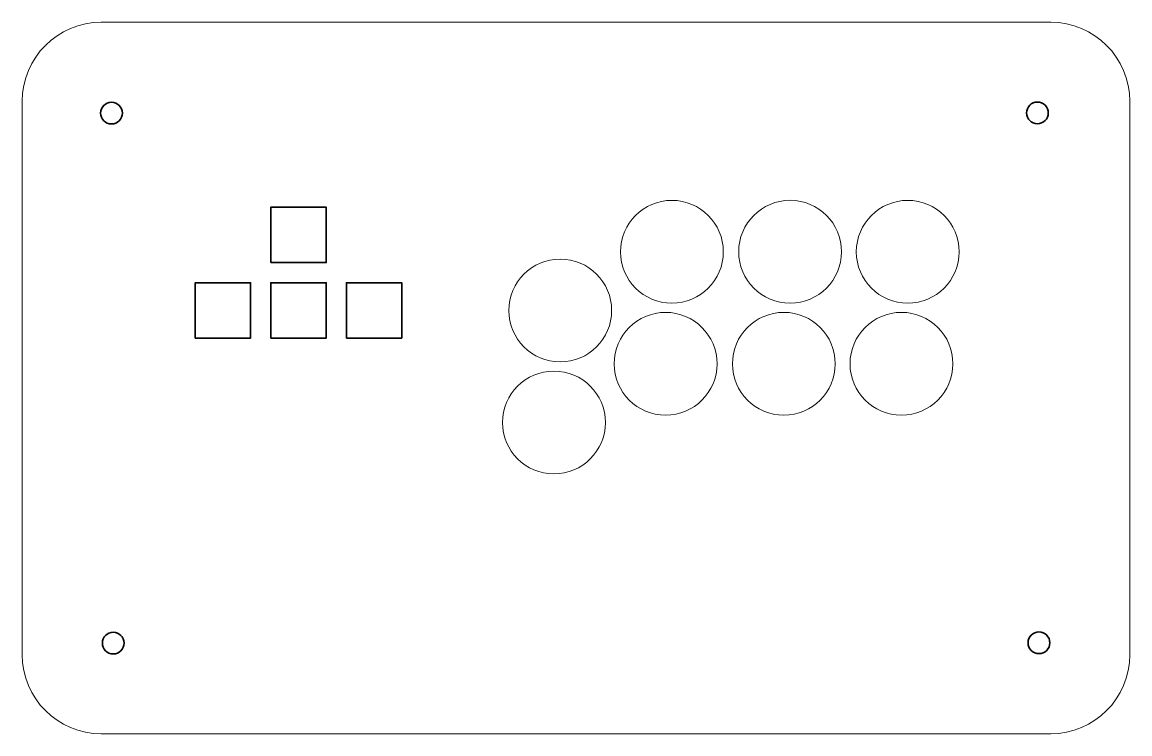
# Model space of a CAD drawing. Header units: millimetres. Extents: x 198 to 2216, y -826 to 151.
# Drawn here: x 249.3 to 529.3, y -658.9 to -478.9 of the extents above; entities that cross this region are included whole.
import ezdxf

# ---------------------------------------------------------------- set-up
doc = ezdxf.new("R2010")
doc.units = ezdxf.units.MM
doc.header["$MEASUREMENT"] = 0
doc.layers.add('Layer 1', color=7, linetype='Continuous')

msp = doc.modelspace()

# ---------------------------------------------------------------- linework, layer by layer
at = {"layer": 'Layer 1', "color": 250, "lineweight": 35}
for points in [[(312.162, -539.762), (326.162, -539.762), (326.162, -525.762), (312.162, -525.762), (312.162, -539.762)], [(293.0617, -558.8623), (307.0617, -558.8623), (307.0617, -544.8623), (293.0617, -544.8623), (293.0617, -558.8623)], [(312.162, -558.8623), (326.162, -558.8623), (326.162, -544.8623), (312.162, -544.8623), (312.162, -558.8623)], [(331.262, -558.8623), (345.262, -558.8623), (345.262, -544.8623), (331.262, -544.8623), (331.262, -558.8623)]]:
    msp.add_lwpolyline(points, close=True, dxfattribs=at)
for centre in [(271.8894, -501.9427), (505.9389, -501.9027), (272.3288, -635.9677), (506.3389, -635.9022)]:
    msp.add_ellipse(centre, major_axis=(0, 2.75), ratio=1, dxfattribs=at)
at = {"layer": 'Layer 1', "color": 250, "lineweight": 18}
for centre in [(413.5506, -537.0123), (443.4301, -536.9998), (473.163, -537.0123), (385.3228, -551.8623), (411.9654, -565.338), (441.845, -565.338), (471.5778, -565.338), (383.7376, -580.188)]:
    msp.add_ellipse(centre, major_axis=(0, 13), ratio=1, dxfattribs=at)
msp.add_open_spline([(269.3089, -478.9392), (269.3089, -478.9392), (509.3088, -478.9392), (509.3088, -478.9392), (520.3088, -478.9392), (529.3088, -487.9392), (529.3088, -498.9391), (529.3088, -498.9391), (529.3088, -638.9393), (529.3088, -638.9393), (529.3088, -649.9392), (520.3088, -658.9392), (509.3088, -658.9392), (509.3088, -658.9392), (269.3089, -658.9392), (269.3089, -658.9392), (258.3088, -658.9392), (249.3088, -649.9392), (249.3088, -638.9393), (249.3088, -638.9393), (249.3088, -498.9391), (249.3088, -498.9391), (249.3088, -487.9392), (258.3088, -478.9392), (269.3089, -478.9392)], degree=3, knots=[0, 0, 0, 0, 0.125, 0.125, 0.125, 0.25, 0.25, 0.25, 0.375, 0.375, 0.375, 0.5, 0.5, 0.5, 0.625, 0.625, 0.625, 0.75, 0.75, 0.75, 0.875, 0.875, 0.875, 1, 1, 1, 1], dxfattribs=at)

doc.saveas('drawing.dxf')
